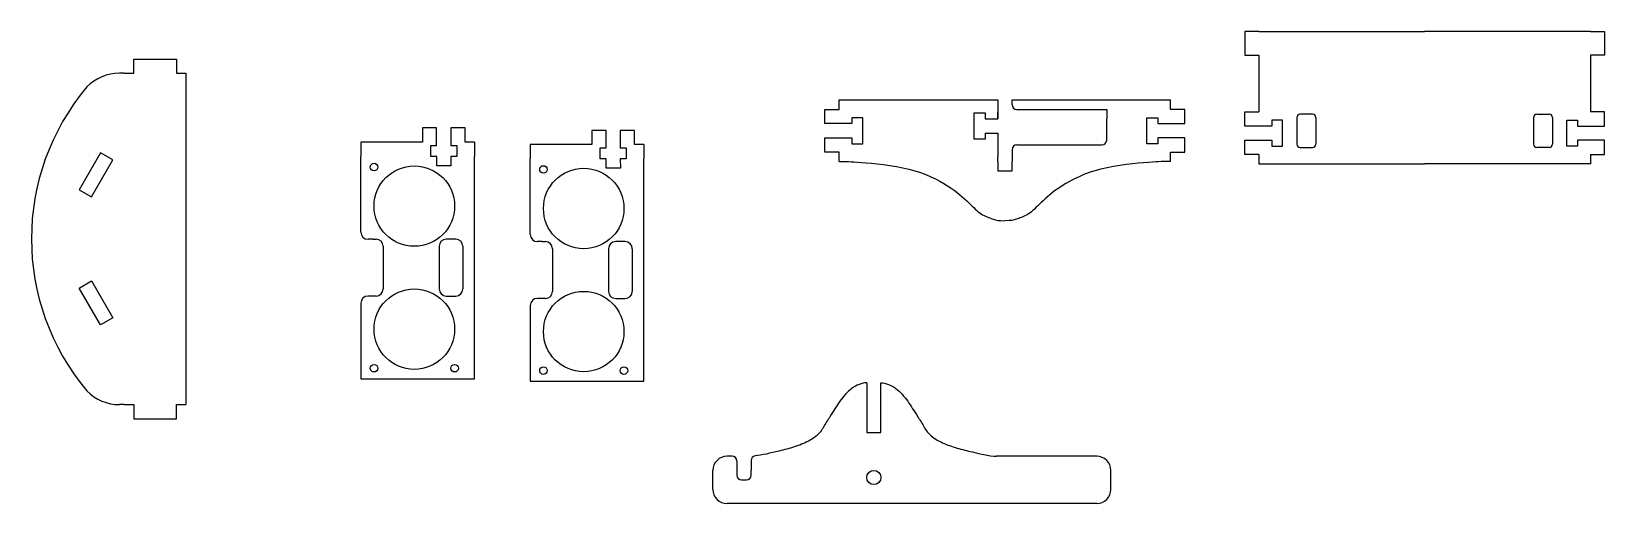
# Model space of a CAD drawing. Header units: millimetres. Extents: x -53 to 1579, y -453 to 381.
# Drawn here: x 2.6 to 334.8, y -133.6 to -33.9 of the extents above; entities that cross this region are included whole.
import ezdxf

# ---------------------------------------------------------------- set-up
doc = ezdxf.new("R2010")
doc.units = ezdxf.units.MM
doc.layers.add('toCut', color=1, linetype='Continuous', true_color=0xff0000)

msp = doc.modelspace()

# ---------------------------------------------------------------- linework, layer by layer
at = {"layer": 'toCut'}
for p, q in [((261.84, -33.86), (258.84, -33.86)), ((258.84, -33.86), (258.84, -38.86)), ((261.84, -33.86), (296.84, -33.86)), ((331.84, -33.86), (296.84, -33.86)), ((331.84, -33.86), (334.84, -33.86)), ((334.84, -33.86), (334.84, -38.86)), ((24.19, -42.69), (24.19, -39.69)), ((24.19, -39.69), (27.19, -39.69)), ((27.19, -39.69), (30.19, -39.69)), ((30.19, -39.69), (33.19, -39.69)), ((33.19, -39.69), (33.19, -42.69)), ((258.84, -38.86), (261.84, -38.86)), ((261.84, -38.86), (261.84, -50.86)), ((334.84, -38.86), (331.84, -38.86)), ((331.84, -38.86), (331.84, -50.86)), ((22.19, -42.69), (21.19, -42.69)), ((22.19, -42.69), (24.19, -42.69)), ((33.19, -42.69), (35.19, -42.69)), ((35.19, -42.69), (35.19, -112.69)), ((173.19, -50.34), (173.19, -48.34)), ((173.19, -48.34), (206.69, -48.34)), ((206.69, -48.34), (206.69, -52.34)), ((209.69, -48.33), (243.19, -48.34)), ((209.69, -49.34), (209.69, -48.34)), ((243.19, -50.34), (243.19, -48.34)), ((170.19, -53.34), (170.19, -50.34)), ((170.19, -50.34), (173.19, -50.34)), ((178.19, -52.09), (175.89, -52.09)), ((175.89, -52.09), (175.89, -53.34)), ((178.19, -57.59), (178.19, -52.09)), ((201.69, -56.59), (201.69, -51.09)), ((201.69, -51.09), (203.99, -51.09)), ((203.99, -51.09), (203.99, -52.34)), ((203.99, -52.34), (206.69, -52.34)), ((206.69, -52.34), (206.69, -50.84)), ((210.69, -50.34), (212.53, -50.34)), ((212.53, -50.34), (229.69, -50.34)), ((229.69, -50.34), (229.69, -52.34)), ((229.69, -53.84), (229.69, -52.34)), ((238.19, -57.59), (238.19, -52.09)), ((238.19, -52.09), (240.49, -52.09)), ((240.49, -52.09), (240.49, -53.34)), ((246.19, -50.34), (243.19, -50.34)), ((246.19, -53.34), (246.19, -50.34)), ((258.84, -53.86), (258.84, -50.86)), ((258.84, -50.86), (261.84, -50.86)), ((266.84, -52.61), (264.54, -52.61)), ((264.54, -52.61), (264.54, -53.86)), ((266.84, -58.11), (266.84, -52.61)), ((269.84, -52.06), (269.84, -57.66)), ((273.14, -51.36), (270.54, -51.36)), ((273.84, -52.06), (273.84, -57.66)), ((319.84, -52.06), (319.84, -57.66)), ((320.54, -51.36), (323.14, -51.36)), ((323.84, -52.06), (323.84, -57.66)), ((326.84, -58.11), (326.84, -52.61)), ((326.84, -52.61), (329.14, -52.61)), ((329.14, -52.61), (329.14, -53.86)), ((334.84, -50.86), (331.84, -50.86)), ((334.84, -53.86), (334.84, -50.86)), ((88.17, -54.26), (85.17, -54.26)), ((85.17, -54.26), (85.17, -57.26)), ((88.17, -57.96), (88.17, -54.26)), ((94.17, -54.26), (91.17, -54.26)), ((91.17, -54.26), (91.17, -57.96)), ((94.17, -57.26), (94.17, -54.26)), ((123.95, -54.77), (120.95, -54.77)), ((120.95, -54.77), (120.95, -57.77)), ((123.95, -58.47), (123.95, -54.77)), ((129.95, -54.77), (126.95, -54.77)), ((126.95, -54.77), (126.95, -58.47)), ((129.95, -57.77), (129.95, -54.77)), ((175.89, -53.34), (170.19, -53.34)), ((170.19, -59.34), (170.19, -56.34)), ((170.19, -56.34), (175.89, -56.34)), ((175.89, -56.34), (175.89, -57.59)), ((203.99, -55.34), (203.99, -56.59)), ((203.99, -55.34), (206.69, -55.34)), ((206.69, -55.34), (206.69, -56.34)), ((206.69, -56.34), (206.69, -60.34)), ((229.69, -56.84), (229.69, -53.84)), ((240.49, -53.34), (246.19, -53.34)), ((246.19, -56.34), (240.49, -56.34)), ((240.49, -56.34), (240.49, -57.59)), ((246.19, -59.34), (246.19, -56.34)), ((264.54, -53.86), (258.84, -53.86)), ((329.14, -53.86), (334.84, -53.86)), ((17.15, -59.51), (12.65, -67.3)), ((19.75, -61.01), (17.15, -59.51)), ((83.17, -57.26), (72.17, -57.26)), ((72.17, -57.26), (72.17, -60.26)), ((85.17, -57.26), (83.17, -57.26)), ((86.92, -60.26), (86.92, -57.96)), ((86.92, -57.96), (88.17, -57.96)), ((91.17, -57.96), (92.42, -57.96)), ((92.42, -57.96), (92.42, -60.26)), ((96.17, -57.26), (94.17, -57.26)), ((96.17, -57.26), (96.17, -60.26)), ((118.95, -57.77), (107.95, -57.77)), ((107.95, -57.77), (107.95, -60.77)), ((120.95, -57.77), (118.95, -57.77)), ((122.7, -60.77), (122.7, -58.47)), ((122.7, -58.47), (123.95, -58.47)), ((126.95, -58.47), (128.2, -58.47)), ((128.2, -58.47), (128.2, -60.77)), ((131.95, -57.77), (129.95, -57.77)), ((131.95, -57.77), (131.95, -60.77)), ((173.19, -59.34), (170.19, -59.34)), ((173.19, -61.34), (173.19, -59.34)), ((175.89, -57.59), (178.19, -57.59)), ((203.99, -56.59), (201.69, -56.59)), ((209.69, -58.84), (209.69, -60.34)), ((210.69, -57.84), (217.19, -57.84)), ((217.19, -57.84), (228.69, -57.84)), ((240.49, -57.59), (238.19, -57.59)), ((243.19, -61.34), (243.19, -59.34)), ((243.19, -59.34), (246.19, -59.34)), ((258.84, -59.86), (258.84, -56.86)), ((258.84, -56.86), (264.54, -56.86)), ((264.54, -56.86), (264.54, -58.11)), ((264.54, -58.11), (266.84, -58.11)), ((270.54, -58.36), (273.14, -58.36)), ((323.14, -58.36), (320.54, -58.36)), ((329.14, -58.11), (326.84, -58.11)), ((334.84, -56.86), (329.14, -56.86)), ((329.14, -56.86), (329.14, -58.11)), ((334.84, -59.86), (334.84, -56.86)), ((15.25, -68.8), (19.75, -61.01)), ((72.17, -76.26), (72.17, -60.26)), ((88.19, -60.26), (86.92, -60.26)), ((88.19, -62.26), (88.19, -60.26)), ((91.19, -62.26), (88.19, -62.26)), ((92.42, -60.26), (91.17, -60.26)), ((91.17, -60.26), (91.19, -62.26)), ((96.17, -61.26), (96.17, -60.26)), ((96.17, -106.26), (96.17, -61.26)), ((107.95, -76.77), (107.95, -60.77)), ((123.97, -60.77), (122.7, -60.77)), ((123.97, -62.77), (123.97, -60.77)), ((126.97, -62.77), (123.97, -62.77)), ((128.2, -60.77), (126.95, -60.77)), ((126.95, -60.77), (126.97, -62.77)), ((131.95, -61.77), (131.95, -60.77)), ((131.95, -106.77), (131.95, -61.77)), ((206.69, -61.34), (206.69, -60.34)), ((206.69, -61.34), (206.69, -63.34)), ((209.69, -60.34), (209.69, -61.34)), ((209.69, -63.34), (209.69, -61.34)), ((261.84, -59.86), (258.84, -59.86)), ((261.84, -59.86), (261.84, -61.86)), ((261.84, -61.86), (296.84, -61.86)), ((331.84, -61.86), (296.84, -61.86)), ((331.84, -59.86), (334.84, -59.86)), ((331.84, -59.86), (331.84, -61.86)), ((206.69, -63.34), (209.69, -63.34)), ((12.65, -67.3), (15.25, -68.8)), ((74.7, -77.76), (73.67, -77.76)), ((74.7, -77.76), (75.36, -77.76)), ((76.86, -79.26), (76.86, -88.26)), ((88.7, -79.26), (88.7, -88.26)), ((92.2, -77.76), (90.2, -77.76)), ((93.7, -79.26), (93.7, -88.26)), ((110.48, -78.27), (109.45, -78.27)), ((110.48, -78.27), (111.14, -78.27)), ((127.98, -78.27), (125.98, -78.27)), ((112.64, -79.77), (112.64, -88.77)), ((124.48, -79.77), (124.48, -88.77)), ((129.48, -79.77), (129.48, -88.77)), ((12.65, -88.08), (15.25, -86.58)), ((17.15, -95.88), (12.65, -88.08)), ((15.25, -86.58), (19.75, -94.38)), ((72.17, -91.26), (72.17, -107.26)), ((74.7, -89.76), (73.67, -89.76)), ((75.36, -89.76), (74.7, -89.76)), ((90.2, -89.76), (92.2, -89.76)), ((107.95, -91.77), (107.95, -107.77)), ((110.48, -90.27), (109.45, -90.27)), ((111.14, -90.27), (110.48, -90.27)), ((125.98, -90.27), (127.98, -90.27)), ((19.75, -94.38), (17.15, -95.88)), ((96.17, -107.26), (96.17, -106.26)), ((72.17, -107.26), (96.17, -107.26)), ((107.95, -107.77), (131.95, -107.77)), ((131.95, -107.77), (131.95, -106.77)), ((179, -108.11), (179, -118.61)), ((182, -118.61), (182, -108.11)), ((22.19, -112.69), (21.19, -112.69)), ((22.19, -112.69), (24.19, -112.69)), ((24.19, -112.69), (24.19, -115.69)), ((33.19, -115.69), (33.19, -112.69)), ((33.19, -112.69), (35.19, -112.69)), ((24.19, -115.69), (27.19, -115.69)), ((27.19, -115.69), (30.19, -115.69)), ((30.19, -115.69), (33.19, -115.69)), ((179, -118.61), (182, -118.61)), ((150.58, -123.61), (149.51, -123.61)), ((151.58, -124.61), (151.58, -126.61)), ((154.58, -124.55), (154.58, -126.55)), ((227.58, -123.61), (206.43, -123.61)), ((146.51, -130.61), (146.51, -126.61)), ((151.58, -126.61), (151.58, -127.61)), ((152.58, -128.61), (153.58, -128.61)), ((154.58, -127.61), (154.58, -126.55)), ((230.58, -130.61), (230.58, -126.61)), ((166.29, -133.61), (149.51, -133.61)), ((227.58, -133.61), (166.29, -133.61))]:
    msp.add_line(p, q, dxfattribs=at)
for centre, radius in [((74.95, -62.51), 0.8), ((83.45, -70.76), 8.5), ((110.73, -63.02), 0.8), ((119.23, -71.27), 8.5), ((83.45, -96.76), 8.5), ((119.23, -97.27), 8.5), ((74.95, -105.01), 0.8), ((91.95, -105.01), 0.8), ((110.73, -105.52), 0.8), ((127.73, -105.52), 0.8), ((180.5, -128.11), 1.5)]:
    msp.add_circle(centre, radius, dxfattribs=at)
for centre, radius, start, end in [((21.13, -52.16), 9.47, 89.5947, 136.0814), ((52.42, -77.69), 49.83, 139.8996, 220.1004), ((210.69, -49.34), 1, 180, 270), ((270.54, -52.06), 0.7, 90, 180), ((273.14, -52.06), 0.7, 360, 90), ((320.54, -52.06), 0.7, 90, 180), ((323.14, -52.06), 0.7, 360, 90), ((210.69, -58.84), 1, 90, 180), ((228.69, -56.84), 1, 270, 0), ((270.54, -57.66), 0.7, 180, 270), ((273.14, -57.66), 0.7, 270, 360), ((320.54, -57.66), 0.7, 180, 270), ((323.14, -57.66), 0.7, 270, 360), ((73.67, -76.26), 1.5, 180, 270), ((75.36, -79.26), 1.5, 360, 90), ((90.2, -79.26), 1.5, 90, 180), ((92.2, -79.26), 1.5, 0, 90), ((109.45, -76.77), 1.5, 180, 270), ((111.14, -79.77), 1.5, 360, 90), ((125.98, -79.77), 1.5, 90, 180), ((127.98, -79.77), 1.5, 0, 90), ((75.36, -88.26), 1.5, 270, 0), ((90.2, -88.26), 1.5, 180, 270), ((92.2, -88.26), 1.5, 270, 0), ((111.14, -88.77), 1.5, 270, 0), ((125.98, -88.77), 1.5, 180, 270), ((127.98, -88.77), 1.5, 270, 0), ((73.67, -91.26), 1.5, 90, 180), ((109.45, -91.77), 1.5, 90, 180), ((21.13, -103.22), 9.47, 223.9186, 270.4053), ((149.51, -126.61), 3, 90, 180), ((150.58, -124.61), 1, 0, 90), ((155.58, -124.55), 1, 96.0512, 180), ((227.58, -126.61), 3, 0, 90), ((152.58, -127.61), 1, 180, 270), ((153.58, -127.61), 1, 270, 360), ((149.51, -130.61), 3, 180, 270), ((227.58, -130.61), 3, 270, 0)]:
    msp.add_arc(centre, radius, start, end, dxfattribs=at)
for points, knots in [([(173.19, -61.34), (174.69, -61.34), (176.19, -61.34), (188.66, -62.48), (196.75, -66.51), (200.83, -70.26), (203.11, -72.65), (206.69, -73.84), (206.69, -73.84), (208.19, -73.84)], [0, 0, 0, 0, 1, 2, 3, 4, 5, 6, 8, 8, 8, 8]), ([(243.19, -61.34), (241.69, -61.34), (240.19, -61.34), (227.71, -62.48), (219.63, -66.51), (215.54, -70.26), (213.26, -72.65), (209.69, -73.84), (209.69, -73.84), (208.19, -73.84)], [0, 0, 0, 0, 1, 2, 3, 4, 5, 6, 8, 8, 8, 8]), ([(179, -108.11), (178, -108.11), (175.68, -108.99), (173.26, -111.99), (171.8, -114.36), (170.17, -116.88), (169.21, -118.82), (167.68, -119.9), (165.77, -120.92), (163.75, -121.69), (159.81, -122.68), (156.89, -123.4), (155.47, -123.55)], [0, 0, 0, 0, 1, 2, 3, 3.292334, 4, 5, 5.002447, 6, 7, 8.632731, 8.632731, 8.632731, 8.632731]), ([(182, -108.11), (183, -108.11), (185.32, -108.99), (187.74, -111.99), (189.2, -114.36), (190.84, -116.88), (191.79, -118.82), (193.32, -119.9), (195.23, -120.92), (197.25, -121.69), (201.59, -122.78), (204.93, -123.61), (206.43, -123.61)], [0, 0, 0, 0, 1, 2, 3, 3.292334, 4, 5, 5.002447, 6, 7, 9, 9, 9, 9])]:
    msp.add_open_spline(points, degree=3, knots=knots, dxfattribs=at)

doc.saveas('drawing.dxf')
